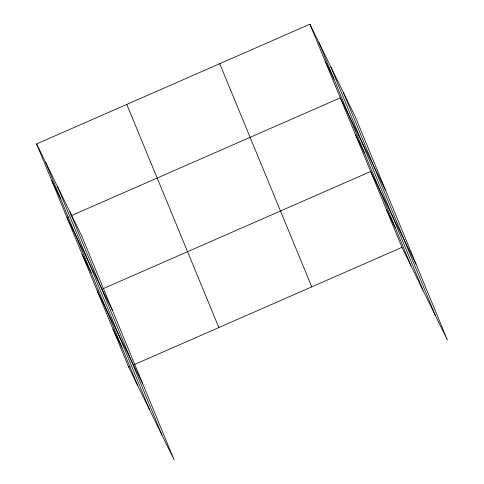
<?xml version="1.0" encoding="UTF-8"?>
<svg xmlns="http://www.w3.org/2000/svg" width="484" height="484" viewBox="0 0 484 484"><rect width="100%" height="100%" fill="white"/><g stroke="black" fill="none" stroke-linecap="round" stroke-linejoin="round"><path stroke-width="0.73" d="M36.609 143.929L82.032 236.652L174.083 459.8L128.659 367.078L36.609 143.929L309.917 24.2L355.341 116.922L447.391 340.07L401.968 247.348L309.917 24.2M68.347 216.971L66.98 217.57L112.409 310.292M71.081 215.773L340.294 97.841L385.718 190.563M98.724 290.612L97.357 291.211L142.78 383.933M102.826 288.815L370.671 171.475L416.095 264.197M128.659 367.078L130.021 366.479M134.122 364.682L401.968 247.348M325.109 61.02L334.045 79.255M355.486 134.655L364.416 152.896M386.323 209.415L395.253 227.649M51.794 180.75L60.73 198.984M82.171 254.39L91.107 272.625M113.008 329.144L121.944 347.379M343.301 92.341L435.352 315.489M330.893 67.016L422.943 290.164M318.853 42.435L410.904 265.583M219.724 63.713L311.775 286.861M126.802 104.423L218.853 327.565M69.986 212.071L162.037 435.219M57.584 186.745L149.635 409.894M45.538 162.164L137.589 385.312"/></g></svg>
